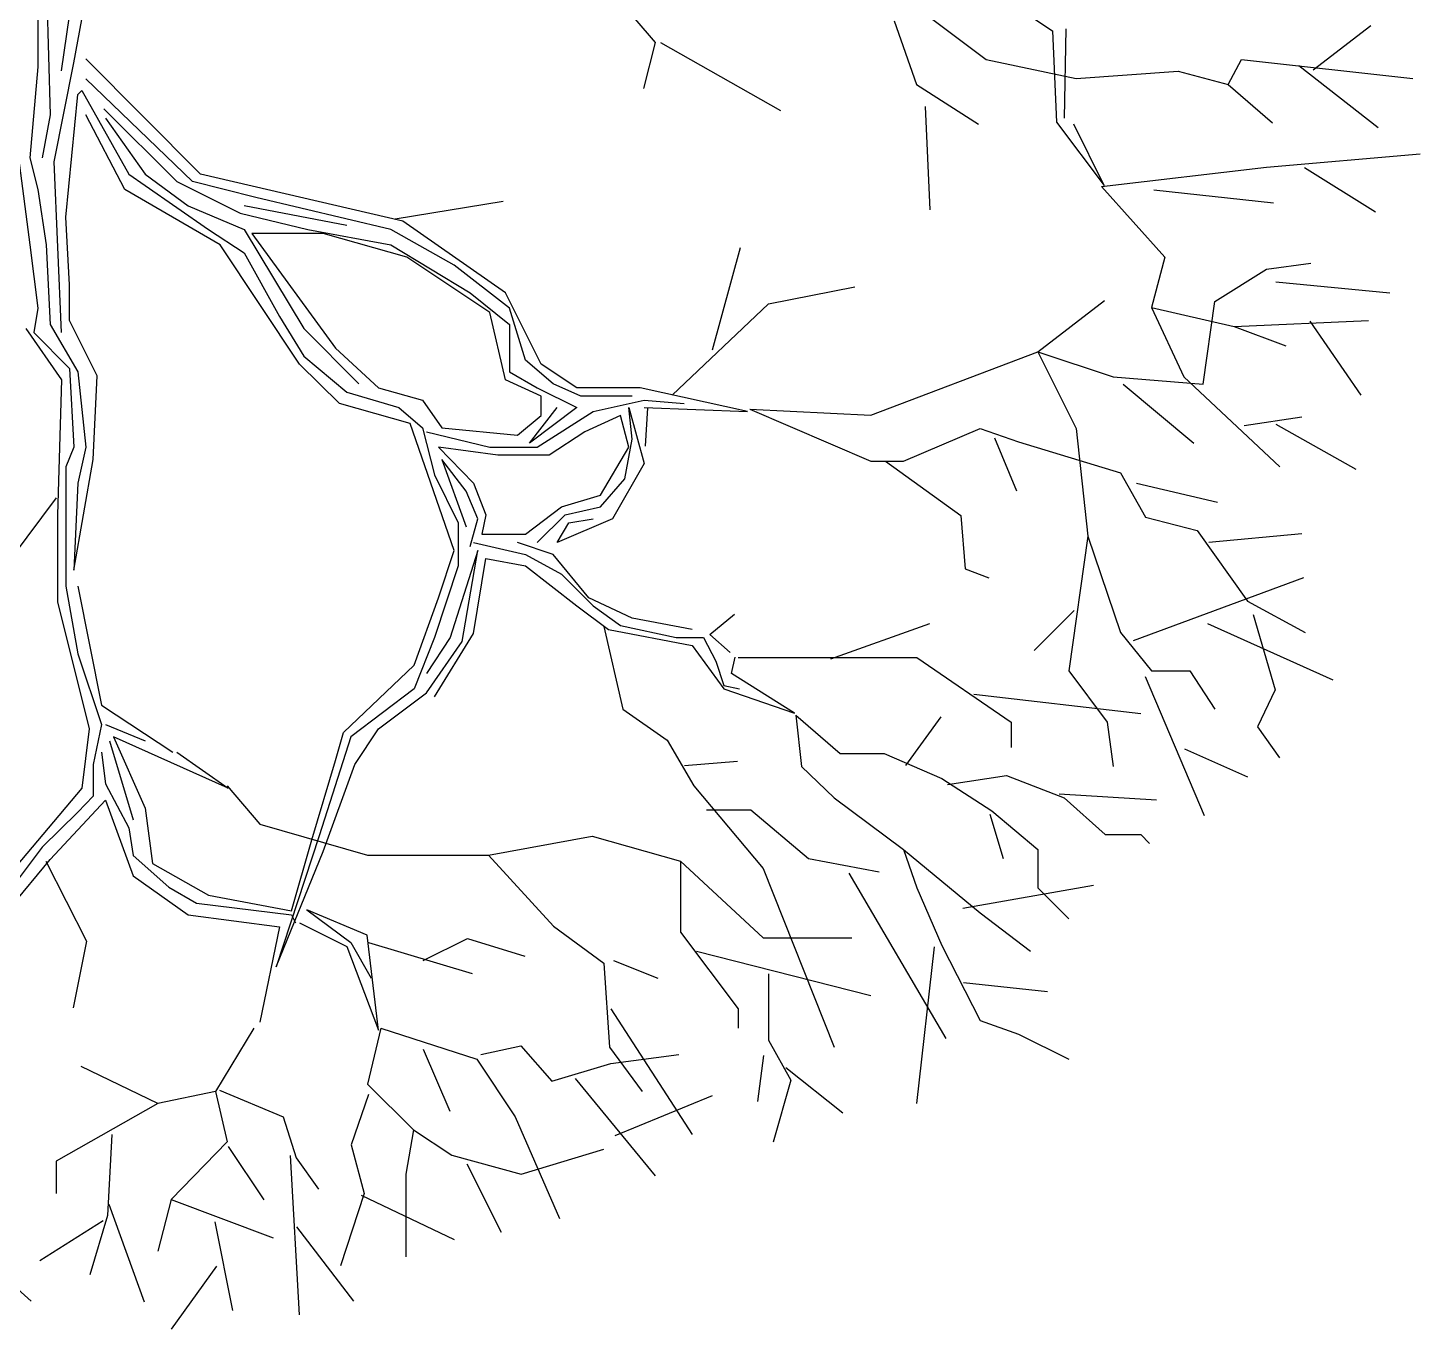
# Model space of a CAD drawing. Header units: millimetres. Extents: x 0 to 1800, y 0 to 1200.
# Drawn here: x 726.2 to 831.1, y 504.8 to 602.8 of the extents above; entities that cross this region are included whole.
import ezdxf

# ---------------------------------------------------------------- set-up
doc = ezdxf.new("R2010")
doc.units = ezdxf.units.MM

msp = doc.modelspace()

# ---------------------------------------------------------------- linework, layer by layer
at = {"color": 6}
for p, q in [((726.96, 609.47), (726.96, 599.91)), ((726.96, 609.47), (726.96, 599.91)), ((728.74, 599.61), (729.96, 607.99)), ((728.74, 599.61), (729.96, 607.99)), ((768.34, 607.73), (773.48, 601.75)), ((768.34, 607.73), (773.48, 601.75)), ((727.57, 607.08), (727.88, 596.3)), ((727.57, 607.08), (727.88, 596.3)), ((798.93, 605.61), (803.4, 602.61)), ((798.93, 605.61), (803.4, 602.61)), ((793.18, 604.37), (798.41, 600.47)), ((793.18, 604.37), (798.41, 600.47)), ((729.66, 600.22), (730.27, 603.47)), ((729.66, 600.22), (730.27, 603.47)), ((791.49, 603.37), (793.16, 598.58)), ((791.49, 603.37), (793.16, 598.58)), ((803.4, 602.61), (803.7, 595.74)), ((803.4, 602.61), (803.7, 595.74)), ((804.31, 596.05), (804.43, 602.78)), ((804.31, 596.05), (804.43, 602.78)), ((823.06, 599.67), (827.4, 603.01)), ((823.06, 599.67), (827.4, 603.01)), ((773.48, 601.75), (772.58, 598.28)), ((773.48, 601.75), (772.58, 598.28)), ((773.87, 601.75), (782.92, 596.61)), ((773.87, 601.75), (782.92, 596.61)), ((728.18, 592.74), (729.66, 600.22)), ((728.18, 592.74), (729.66, 600.22)), ((739.21, 591.83), (730.57, 600.52)), ((739.21, 591.83), (730.57, 600.52)), ((798.41, 600.47), (805.19, 599.03)), ((798.41, 600.47), (805.19, 599.03)), ((816.65, 598.58), (817.65, 600.47)), ((816.65, 598.58), (817.65, 600.47)), ((817.65, 600.47), (830.56, 599.03)), ((817.65, 600.47), (830.56, 599.03)), ((726.96, 599.91), (726.35, 593.05)), ((726.96, 599.91), (726.35, 593.05)), ((805.19, 599.03), (812.87, 599.58)), ((805.19, 599.03), (812.87, 599.58)), ((812.87, 599.58), (816.65, 598.58)), ((812.87, 599.58), (816.65, 598.58)), ((821.97, 600.02), (827.94, 595.33)), ((821.97, 600.02), (827.94, 595.33)), ((729.96, 597.83), (730.27, 598.13)), ((729.96, 597.83), (730.27, 598.13)), ((730.27, 598.13), (733.82, 591.83)), ((730.27, 598.13), (733.82, 591.83)), ((738.6, 591.27), (730.57, 599)), ((738.6, 591.27), (730.57, 599)), ((793.16, 598.58), (797.83, 595.58)), ((793.16, 598.58), (797.83, 595.58)), ((816.65, 598.58), (819.99, 595.69)), ((816.65, 598.58), (819.99, 595.69)), ((729.05, 588.57), (729.96, 597.83)), ((729.05, 588.57), (729.96, 597.83)), ((727.88, 596.3), (727.27, 593.05)), ((727.88, 596.3), (727.27, 593.05)), ((733.52, 590.66), (730.57, 596.3)), ((733.52, 590.66), (730.57, 596.3)), ((731.93, 596.74), (737.43, 591.27)), ((731.93, 596.74), (737.43, 591.27)), ((732.04, 596.05), (735.04, 591.83)), ((732.04, 596.05), (735.04, 591.83)), ((793.82, 596.91), (794.16, 589.12)), ((793.82, 596.91), (794.16, 589.12)), ((803.7, 595.74), (807.31, 590.96)), ((803.7, 595.74), (807.31, 590.96)), ((807.31, 590.96), (805.01, 595.59)), ((807.31, 590.96), (805.01, 595.59)), ((725.49, 593.05), (726.35, 586.49)), ((725.49, 593.05), (726.35, 586.49)), ((726.35, 593.05), (726.96, 590.66)), ((726.35, 593.05), (726.96, 590.66)), ((819.54, 592.35), (831.11, 593.35)), ((819.54, 592.35), (831.11, 593.35)), ((728.74, 579.88), (728.18, 592.74)), ((728.74, 579.88), (728.18, 592.74)), ((733.82, 591.83), (735.04, 590.96)), ((733.82, 591.83), (735.04, 590.96)), ((735.04, 591.83), (738.29, 589.44)), ((735.04, 591.83), (738.29, 589.44)), ((754.46, 588.27), (739.21, 591.83)), ((754.46, 588.27), (739.21, 591.83)), ((807.09, 590.9), (819.54, 592.35)), ((807.09, 590.9), (819.54, 592.35)), ((822.4, 592.32), (827.74, 588.98)), ((822.4, 592.32), (827.74, 588.98)), ((735.04, 590.96), (739.82, 587.66)), ((735.04, 590.96), (739.82, 587.66)), ((737.43, 591.27), (742.21, 588.88)), ((737.43, 591.27), (742.21, 588.88)), ((743.38, 590.05), (738.6, 591.27)), ((743.38, 590.05), (738.6, 591.27)), ((807.09, 590.9), (811.87, 585.56)), ((807.09, 590.9), (811.87, 585.56)), ((726.96, 590.66), (727.57, 586.49)), ((726.96, 590.66), (727.57, 586.49)), ((740.68, 586.49), (733.52, 590.66)), ((740.68, 586.49), (733.52, 590.66)), ((753.54, 587.66), (743.38, 590.05)), ((753.54, 587.66), (743.38, 590.05)), ((753.89, 588.45), (762.01, 589.79)), ((753.89, 588.45), (762.01, 589.79)), ((811.05, 590.65), (820.06, 589.65)), ((811.05, 590.65), (820.06, 589.65)), ((729.35, 583.49), (729.05, 588.57)), ((729.35, 583.49), (729.05, 588.57)), ((738.29, 589.44), (742.51, 587.66)), ((738.29, 589.44), (742.51, 587.66)), ((742.21, 588.88), (747.29, 587.66)), ((742.21, 588.88), (747.29, 587.66)), ((750.24, 587.96), (742.51, 589.44)), ((750.24, 587.96), (742.51, 589.44)), ((739.82, 587.66), (742.51, 585.88)), ((739.82, 587.66), (742.51, 585.88)), ((742.51, 587.66), (746.99, 580.18)), ((742.51, 587.66), (746.99, 580.18)), ((747.29, 587.66), (753.54, 586.49)), ((747.29, 587.66), (753.54, 586.49)), ((758.32, 584.96), (753.54, 587.66)), ((758.32, 584.96), (753.54, 587.66)), ((762.18, 582.88), (754.46, 588.27)), ((762.18, 582.88), (754.46, 588.27)), ((726.35, 586.49), (726.96, 581.71)), ((726.35, 586.49), (726.96, 581.71)), ((727.57, 586.49), (727.88, 580.49)), ((727.57, 586.49), (727.88, 580.49)), ((746.68, 577.49), (740.68, 586.49)), ((746.68, 577.49), (740.68, 586.49)), ((743.07, 587.35), (749.37, 578.71)), ((748.46, 587.35), (743.07, 587.35)), ((743.07, 587.35), (749.37, 578.71)), ((748.46, 587.35), (743.07, 587.35)), ((754.76, 585.57), (748.46, 587.35)), ((754.76, 585.57), (748.46, 587.35)), ((753.54, 586.49), (759.54, 582.88)), ((753.54, 586.49), (759.54, 582.88)), ((742.51, 585.88), (745.16, 581.1)), ((742.51, 585.88), (745.16, 581.1)), ((761.01, 581.4), (754.76, 585.57)), ((761.01, 581.4), (754.76, 585.57)), ((777.78, 578.57), (779.9, 586.28)), ((777.78, 578.57), (779.9, 586.28)), ((811.87, 585.56), (810.87, 581.78)), ((811.87, 585.56), (810.87, 581.78)), ((762.49, 581.71), (758.32, 584.96)), ((762.49, 581.71), (758.32, 584.96)), ((815.65, 582.22), (819.54, 584.67)), ((815.65, 582.22), (819.54, 584.67)), ((819.54, 584.67), (822.88, 585.12)), ((819.54, 584.67), (822.88, 585.12)), ((729.35, 580.79), (729.35, 583.49)), ((729.35, 580.79), (729.35, 583.49)), ((820.23, 583.71), (828.84, 582.87)), ((820.23, 583.71), (828.84, 582.87)), ((759.54, 582.88), (762.49, 580.49)), ((759.54, 582.88), (762.49, 580.49)), ((764.87, 577.49), (762.18, 582.88)), ((764.87, 577.49), (762.18, 582.88)), ((782.02, 582.04), (788.51, 583.32)), ((782.02, 582.04), (788.51, 583.32)), ((802.3, 578.44), (807.32, 582.29)), ((802.3, 578.44), (807.32, 582.29)), ((726.96, 581.71), (726.66, 579.88)), ((726.96, 581.71), (726.66, 579.88)), ((762.18, 576.32), (761.01, 581.4)), ((762.18, 576.32), (761.01, 581.4)), ((763.71, 577.79), (762.49, 581.71)), ((763.71, 577.79), (762.49, 581.71)), ((774.76, 575.17), (782.02, 582.04)), ((774.76, 575.17), (782.02, 582.04)), ((810.87, 581.78), (813.31, 576.55)), ((810.87, 581.78), (817.1, 580.33)), ((810.87, 581.78), (813.31, 576.55)), ((810.87, 581.78), (817.1, 580.33)), ((814.76, 575.99), (815.65, 582.22)), ((814.76, 575.99), (815.65, 582.22)), ((726.05, 580.18), (728.74, 576.32)), ((726.05, 580.18), (728.74, 576.32)), ((727.88, 580.49), (729.96, 576.93)), ((727.88, 580.49), (729.96, 576.93)), ((731.43, 576.62), (729.35, 580.79)), ((731.43, 576.62), (729.35, 580.79)), ((745.16, 581.1), (746.99, 578.1)), ((745.16, 581.1), (746.99, 578.1)), ((746.99, 580.18), (751.15, 576.01)), ((746.99, 580.18), (751.15, 576.01)), ((762.49, 580.49), (762.49, 576.93)), ((762.49, 580.49), (762.49, 576.93)), ((817.1, 580.33), (827.22, 580.78)), ((817.1, 580.33), (827.22, 580.78)), ((817.1, 580.33), (820.99, 578.88)), ((817.1, 580.33), (820.99, 578.88)), ((822.8, 580.75), (826.65, 575.17)), ((822.8, 580.75), (826.65, 575.17)), ((726.66, 579.88), (729.35, 577.18)), ((726.66, 579.88), (729.35, 577.18)), ((746.99, 578.1), (750.24, 575.4)), ((746.99, 578.1), (750.24, 575.4)), ((749.37, 578.71), (752.63, 575.71)), ((749.37, 578.71), (752.63, 575.71)), ((789.73, 573.65), (802.3, 578.44)), ((789.73, 573.65), (802.3, 578.44)), ((802.3, 578.44), (807.97, 576.55)), ((802.3, 578.44), (805.19, 572.65)), ((802.3, 578.44), (807.97, 576.55)), ((802.3, 578.44), (805.19, 572.65)), ((729.35, 577.18), (729.66, 571.24)), ((729.35, 577.18), (729.66, 571.24)), ((749.68, 574.54), (746.68, 577.49)), ((749.68, 574.54), (746.68, 577.49)), ((765.79, 576.01), (763.71, 577.79)), ((765.79, 576.01), (763.71, 577.79)), ((767.57, 575.71), (764.87, 577.49)), ((767.57, 575.71), (764.87, 577.49)), ((728.74, 576.32), (728.44, 566.15)), ((728.74, 576.32), (728.44, 566.15)), ((729.96, 576.93), (730.57, 571.24)), ((729.96, 576.93), (730.57, 571.24)), ((731.13, 570.32), (731.43, 576.62)), ((731.13, 570.32), (731.43, 576.62)), ((764.87, 575.1), (762.18, 576.32)), ((764.87, 575.1), (762.18, 576.32)), ((762.49, 576.93), (764.57, 575.71)), ((762.49, 576.93), (764.57, 575.71)), ((767.87, 575.1), (765.79, 576.01)), ((767.87, 575.1), (765.79, 576.01)), ((807.97, 576.55), (814.76, 575.99)), ((807.97, 576.55), (814.76, 575.99)), ((808.73, 575.99), (814.07, 571.54)), ((808.73, 575.99), (814.07, 571.54)), ((813.31, 576.55), (820.55, 569.76)), ((813.31, 576.55), (820.55, 569.76)), ((750.24, 575.4), (754.15, 574.24)), ((750.24, 575.4), (754.15, 574.24)), ((752.63, 575.71), (755.93, 574.79)), ((752.63, 575.71), (755.93, 574.79)), ((764.57, 575.71), (767.57, 574.24)), ((764.57, 575.71), (767.57, 574.24)), ((764.87, 573.63), (764.87, 575.1)), ((764.87, 573.63), (764.87, 575.1)), ((772.35, 575.71), (767.57, 575.71)), ((772.35, 575.71), (767.57, 575.71)), ((771.74, 575.1), (767.87, 575.1)), ((771.74, 575.1), (767.87, 575.1)), ((780.43, 573.93), (772.35, 575.71)), ((780.43, 573.93), (772.35, 575.71)), ((755.02, 573.02), (749.68, 574.54)), ((755.02, 573.02), (749.68, 574.54)), ((754.15, 574.24), (755.93, 572.71)), ((754.15, 574.24), (755.93, 572.71)), ((755.93, 574.79), (757.4, 572.71)), ((755.93, 574.79), (757.4, 572.71)), ((764.01, 571.54), (766.09, 574.24)), ((767.57, 574.24), (764.01, 571.54)), ((764.01, 571.54), (766.09, 574.24)), ((767.57, 574.24), (764.01, 571.54)), ((764.57, 571.24), (768.79, 573.93)), ((764.57, 571.24), (768.79, 573.93)), ((768.79, 573.93), (772.65, 574.79)), ((768.79, 573.93), (772.65, 574.79)), ((771.48, 574.24), (772.65, 570.02)), ((771.74, 571.85), (771.48, 574.24)), ((771.48, 574.24), (772.65, 570.02)), ((771.74, 571.85), (771.48, 574.24)), ((772.65, 574.79), (775.65, 574.54)), ((772.65, 574.79), (775.65, 574.54)), ((772.65, 574.24), (780.43, 573.93)), ((772.65, 574.24), (780.43, 573.93)), ((772.9, 574.2), (772.71, 571.31)), ((772.9, 574.2), (772.71, 571.31)), ((780.61, 574.1), (789.73, 573.65)), ((780.61, 574.1), (789.73, 570.2)), ((780.61, 574.1), (789.73, 573.65)), ((780.61, 574.1), (789.73, 570.2)), ((758.32, 563.46), (755.02, 573.02)), ((758.32, 563.46), (755.02, 573.02)), ((763.1, 572.15), (764.87, 573.63)), ((763.1, 572.15), (764.87, 573.63)), ((770.87, 573.63), (768.18, 572.4)), ((770.87, 573.63), (768.18, 572.4)), ((771.48, 571.24), (770.87, 573.63)), ((771.48, 571.24), (770.87, 573.63)), ((817.85, 572.87), (822.19, 573.54)), ((817.85, 572.87), (822.19, 573.54)), ((820.23, 572.98), (826.27, 569.58)), ((820.23, 572.98), (826.27, 569.58)), ((755.93, 572.71), (756.84, 569.15)), ((755.93, 572.71), (756.84, 569.15)), ((756.23, 572.4), (761.01, 571.24)), ((756.23, 572.4), (761.01, 571.24)), ((757.4, 572.71), (763.1, 572.15)), ((757.4, 572.71), (763.1, 572.15)), ((768.18, 572.4), (765.48, 570.63)), ((768.18, 572.4), (765.48, 570.63)), ((771.18, 568.85), (771.74, 571.85)), ((771.18, 568.85), (771.74, 571.85)), ((792.18, 570.2), (797.96, 572.65)), ((792.18, 570.2), (797.96, 572.65)), ((797.96, 572.65), (800.86, 571.65)), ((797.96, 572.65), (800.86, 571.65)), ((799.04, 571.96), (800.7, 567.95)), ((799.04, 571.96), (800.7, 567.95)), ((805.19, 572.65), (806.08, 564.53)), ((805.19, 572.65), (806.08, 564.53)), ((729.66, 571.24), (729.05, 569.76)), ((729.66, 571.24), (729.05, 569.76)), ((730.57, 571.24), (729.96, 568.54)), ((730.57, 571.24), (729.96, 568.54)), ((757.15, 571.24), (759.79, 568.54)), ((761.62, 570.63), (757.15, 571.24)), ((757.15, 571.24), (759.79, 568.54)), ((761.62, 570.63), (757.15, 571.24)), ((761.01, 571.24), (764.57, 571.24)), ((761.01, 571.24), (764.57, 571.24)), ((769.35, 567.63), (771.48, 571.24)), ((769.35, 567.63), (771.48, 571.24)), ((800.86, 571.65), (808.53, 569.31)), ((800.86, 571.65), (808.53, 569.31)), ((729.05, 569.76), (729.05, 565.85)), ((729.05, 569.76), (729.05, 565.85)), ((729.66, 561.98), (731.13, 570.32)), ((729.66, 561.98), (731.13, 570.32)), ((757.4, 570.32), (759.23, 565.24)), ((759.23, 567.93), (757.4, 570.32)), ((757.4, 570.32), (759.23, 565.24)), ((759.23, 567.93), (757.4, 570.32)), ((765.48, 570.63), (761.62, 570.63)), ((765.48, 570.63), (761.62, 570.63)), ((772.65, 570.02), (770.26, 565.85)), ((772.65, 570.02), (770.26, 565.85)), ((789.73, 570.2), (792.18, 570.2)), ((789.73, 570.2), (792.18, 570.2)), ((790.82, 570.2), (796.49, 566.09)), ((790.82, 570.2), (796.49, 566.09)), ((756.84, 569.15), (758.62, 565.54)), ((756.84, 569.15), (758.62, 565.54)), ((769.35, 566.76), (771.18, 568.85)), ((769.35, 566.76), (771.18, 568.85)), ((808.53, 569.31), (810.42, 565.97)), ((808.53, 569.31), (810.42, 565.97)), ((729.96, 568.54), (729.66, 561.98)), ((729.96, 568.54), (729.66, 561.98)), ((760.1, 565.85), (759.23, 567.93)), ((760.1, 565.85), (759.23, 567.93)), ((759.79, 568.54), (760.71, 566.15)), ((759.79, 568.54), (760.71, 566.15)), ((766.4, 566.76), (769.35, 567.63)), ((766.4, 566.76), (769.35, 567.63)), ((809.73, 568.53), (815.85, 567.09)), ((809.73, 568.53), (815.85, 567.09)), ((728.33, 567.42), (721.1, 557.74)), ((728.33, 567.42), (721.1, 557.74)), ((763.71, 564.68), (766.4, 566.76)), ((763.71, 564.68), (766.4, 566.76)), ((766.7, 566.15), (769.35, 566.76)), ((766.7, 566.15), (769.35, 566.76)), ((728.44, 566.15), (728.44, 559.59)), ((728.44, 566.15), (728.44, 559.59)), ((729.05, 565.85), (729.05, 560.76)), ((729.05, 565.85), (729.05, 560.76)), ((758.62, 565.54), (758.62, 562.29)), ((758.62, 565.54), (758.62, 562.29)), ((759.54, 563.76), (760.1, 565.85)), ((759.54, 563.76), (760.1, 565.85)), ((760.71, 566.15), (760.4, 564.68)), ((760.71, 566.15), (760.4, 564.68)), ((764.57, 564.07), (766.7, 566.15)), ((764.57, 564.07), (766.7, 566.15)), ((770.26, 565.85), (766.09, 564.07)), ((770.26, 565.85), (766.09, 564.07)), ((766.09, 564.07), (766.96, 565.54)), ((766.09, 564.07), (766.96, 565.54)), ((766.96, 565.54), (768.79, 565.85)), ((766.96, 565.54), (768.79, 565.85)), ((796.49, 566.09), (796.83, 562.08)), ((796.49, 566.09), (796.83, 562.08)), ((810.42, 565.97), (814.32, 564.97)), ((810.42, 565.97), (814.32, 564.97)), ((760.4, 564.68), (763.71, 564.68)), ((760.4, 564.68), (763.71, 564.68)), ((806.08, 564.53), (804.64, 554.4)), ((806.08, 564.53), (804.64, 554.4)), ((806.08, 564.53), (808.53, 557.29)), ((806.08, 564.53), (808.53, 557.29)), ((814.32, 564.97), (818.1, 559.63)), ((814.32, 564.97), (818.1, 559.63)), ((815.18, 564.08), (822.19, 564.75)), ((815.18, 564.08), (822.19, 564.75)), ((757.15, 559.9), (758.32, 563.46)), ((757.15, 559.9), (758.32, 563.46)), ((760.1, 563.46), (758.01, 556.9)), ((760.1, 563.46), (758.01, 556.9)), ((758.93, 556.59), (760.1, 563.46)), ((758.93, 556.59), (760.1, 563.46)), ((759.79, 564.07), (763.71, 563.15)), ((759.79, 564.07), (763.71, 563.15)), ((765.79, 563.15), (763.1, 564.07)), ((765.79, 563.15), (763.1, 564.07)), ((759.79, 557.2), (760.71, 562.85)), ((759.79, 557.2), (760.71, 562.85)), ((760.71, 562.85), (763.71, 562.29)), ((760.71, 562.85), (763.71, 562.29)), ((763.71, 563.15), (766.4, 561.68)), ((763.71, 563.15), (766.4, 561.68)), ((768.48, 559.9), (765.79, 563.15)), ((768.48, 559.9), (765.79, 563.15)), ((758.62, 562.29), (756.84, 556.9)), ((758.62, 562.29), (756.84, 556.9)), ((763.71, 562.29), (767.57, 559.29)), ((763.71, 562.29), (767.57, 559.29)), ((766.4, 561.68), (768.79, 559.29)), ((766.4, 561.68), (768.79, 559.29)), ((796.83, 562.08), (798.61, 561.41)), ((796.83, 562.08), (798.61, 561.41)), ((809.51, 556.67), (822.35, 561.42)), ((809.51, 556.67), (822.35, 561.42)), ((729.05, 560.76), (729.96, 555.68)), ((729.05, 560.76), (729.96, 555.68)), ((729.96, 560.76), (731.74, 551.81)), ((729.96, 560.76), (731.74, 551.81)), ((728.44, 559.59), (730.82, 550.03)), ((728.44, 559.59), (730.82, 550.03)), ((755.32, 554.81), (757.15, 559.9)), ((755.32, 554.81), (757.15, 559.9)), ((767.57, 559.29), (769.96, 557.51)), ((767.57, 559.29), (769.96, 557.51)), ((771.74, 558.37), (768.48, 559.9)), ((771.74, 558.37), (768.48, 559.9)), ((768.79, 559.29), (770.87, 557.81)), ((768.79, 559.29), (770.87, 557.81)), ((818.1, 559.63), (822.44, 557.29)), ((818.1, 559.63), (822.44, 557.29)), ((776.26, 557.51), (771.74, 558.37)), ((776.26, 557.51), (771.74, 558.37)), ((777.59, 557.12), (779.45, 558.66)), ((777.59, 557.12), (779.45, 558.66)), ((805.04, 558.94), (802.04, 555.93)), ((805.04, 558.94), (802.04, 555.93)), ((818.52, 558.63), (820.19, 552.95)), ((818.52, 558.63), (820.19, 552.95)), ((756.84, 552.42), (759.79, 557.2)), ((756.84, 552.42), (759.79, 557.2)), ((769.6, 557.74), (771.04, 551.51)), ((769.6, 557.74), (771.04, 551.51)), ((769.96, 557.51), (776.26, 556.29)), ((769.96, 557.51), (776.26, 556.29)), ((770.87, 557.81), (775.04, 556.9)), ((770.87, 557.81), (775.04, 556.9)), ((779.13, 555.77), (777.59, 557.12)), ((779.13, 555.77), (777.59, 557.12)), ((786.7, 555.29), (794.16, 557.96)), ((786.7, 555.29), (794.16, 557.96)), ((808.53, 557.29), (810.87, 554.4)), ((808.53, 557.29), (810.87, 554.4)), ((815.09, 557.95), (824.53, 553.72)), ((815.09, 557.95), (824.53, 553.72)), ((756.84, 556.9), (755.32, 553.03)), ((756.84, 556.9), (755.32, 553.03)), ((758.01, 556.9), (756.23, 554.2)), ((758.01, 556.9), (756.23, 554.2)), ((756.23, 552.73), (758.93, 556.59)), ((756.23, 552.73), (758.93, 556.59)), ((775.04, 556.9), (777.12, 556.9)), ((775.04, 556.9), (777.12, 556.9)), ((776.26, 556.29), (778.65, 553.03)), ((776.26, 556.29), (778.65, 553.03)), ((777.12, 556.9), (778.04, 555.12)), ((777.12, 556.9), (778.04, 555.12)), ((729.96, 555.68), (731.74, 550.34)), ((729.96, 555.68), (731.74, 550.34)), ((778.04, 555.12), (778.65, 553.29)), ((778.04, 555.12), (778.65, 553.29)), ((779.21, 554.2), (779.51, 555.42)), ((779.21, 554.2), (779.51, 555.42)), ((779.72, 555.4), (793.18, 555.4)), ((779.72, 555.4), (793.18, 555.4)), ((793.18, 555.4), (800.3, 550.51)), ((793.18, 555.4), (800.3, 550.51)), ((749.98, 549.73), (755.32, 554.81)), ((749.98, 549.73), (755.32, 554.81)), ((783.98, 551.2), (779.21, 554.2)), ((783.98, 551.2), (779.21, 554.2)), ((804.64, 554.4), (807.53, 550.51)), ((804.64, 554.4), (807.53, 550.51)), ((810.4, 553.96), (814.85, 543.49)), ((810.4, 553.96), (814.85, 543.49)), ((810.87, 554.4), (813.76, 554.4)), ((810.87, 554.4), (813.76, 554.4)), ((813.76, 554.4), (815.65, 551.51)), ((813.76, 554.4), (815.65, 551.51)), ((755.32, 553.03), (750.54, 549.42)), ((755.32, 553.03), (750.54, 549.42)), ((778.65, 553.29), (779.82, 553.03)), ((778.65, 553.29), (779.82, 553.03)), ((778.65, 553.03), (783.98, 551.2)), ((778.65, 553.03), (783.98, 551.2)), ((820.19, 552.95), (818.85, 550.17)), ((820.19, 552.95), (818.85, 550.17)), ((752.63, 550.03), (756.23, 552.73)), ((752.63, 550.03), (756.23, 552.73)), ((797.49, 552.62), (810.06, 551.17)), ((797.49, 552.62), (810.06, 551.17)), ((731.74, 551.81), (737.13, 548.25)), ((731.74, 551.81), (737.13, 548.25)), ((771.04, 551.51), (774.38, 549.17)), ((771.04, 551.51), (774.38, 549.17)), ((784.06, 551.06), (784.5, 547.17)), ((784.06, 551.06), (787.4, 548.17)), ((784.06, 551.06), (784.5, 547.17)), ((784.06, 551.06), (787.4, 548.17)), ((792.36, 547.25), (795.03, 550.92)), ((792.36, 547.25), (795.03, 550.92)), ((730.82, 550.03), (730.27, 545.56)), ((730.82, 550.03), (730.27, 545.56)), ((731.74, 550.34), (731.13, 547.34)), ((731.74, 550.34), (731.13, 547.34)), ((732.04, 550.34), (735.04, 549.12)), ((732.04, 550.34), (735.04, 549.12)), ((750.85, 547.34), (752.63, 550.03)), ((750.85, 547.34), (752.63, 550.03)), ((800.3, 550.51), (800.3, 548.61)), ((800.3, 550.51), (800.3, 548.61)), ((807.53, 550.51), (807.97, 547.17)), ((807.53, 550.51), (807.97, 547.17)), ((818.85, 550.17), (820.52, 547.83)), ((818.85, 550.17), (820.52, 547.83)), ((732.35, 549.12), (734.13, 543.17)), ((732.35, 549.12), (734.13, 543.17)), ((732.65, 549.42), (735.04, 544.03)), ((741.29, 545.56), (732.65, 549.42)), ((732.65, 549.42), (735.04, 544.03)), ((741.29, 545.56), (732.65, 549.42)), ((750.54, 549.42), (748.15, 541.95)), ((750.54, 549.42), (748.15, 541.95)), ((749.37, 547.64), (749.98, 549.73)), ((749.37, 547.64), (749.98, 549.73)), ((774.38, 549.17), (776.38, 545.72)), ((774.38, 549.17), (776.38, 545.72)), ((731.74, 548.25), (732.04, 545.87)), ((731.74, 548.25), (732.04, 545.87)), ((737.43, 548.25), (741.29, 545.56)), ((737.43, 548.25), (741.29, 545.56)), ((787.4, 548.17), (790.73, 548.17)), ((787.4, 548.17), (790.73, 548.17)), ((790.73, 548.17), (795.07, 546.28)), ((790.73, 548.17), (795.07, 546.28)), ((813.36, 548.51), (818.11, 546.39)), ((813.36, 548.51), (818.11, 546.39)), ((731.13, 547.34), (731.13, 544.95)), ((731.13, 547.34), (731.13, 544.95)), ((747.59, 541.65), (749.37, 547.64)), ((747.59, 541.65), (749.37, 547.64)), ((748.46, 540.78), (750.85, 547.34)), ((748.46, 540.78), (750.85, 547.34)), ((775.67, 547.25), (779.68, 547.58)), ((775.67, 547.25), (779.68, 547.58)), ((784.5, 547.17), (786.95, 544.83)), ((784.5, 547.17), (786.95, 544.83)), ((730.27, 545.56), (723.96, 538.09)), ((730.27, 545.56), (723.96, 538.09)), ((732.04, 545.87), (733.82, 542.56)), ((732.04, 545.87), (733.82, 542.56)), ((741.23, 545.72), (743.68, 542.83)), ((741.23, 545.72), (743.68, 542.83)), ((776.38, 545.72), (781.61, 539.49)), ((776.38, 545.72), (781.61, 539.49)), ((795.07, 546.28), (798.85, 543.83)), ((795.07, 546.28), (798.85, 543.83)), ((795.49, 545.83), (799.94, 546.5)), ((795.49, 545.83), (799.94, 546.5)), ((799.94, 546.5), (804.28, 544.83)), ((799.94, 546.5), (804.28, 544.83)), ((727.88, 540.17), (732.04, 544.64)), ((727.88, 540.17), (732.04, 544.64)), ((731.13, 544.95), (729.96, 543.73)), ((731.13, 544.95), (729.96, 543.73)), ((732.04, 544.64), (734.13, 538.95)), ((732.04, 544.64), (734.13, 538.95)), ((786.95, 544.83), (792.18, 540.93)), ((786.95, 544.83), (792.18, 540.93)), ((803.92, 545.11), (811.24, 544.66)), ((803.92, 545.11), (811.24, 544.66)), ((804.28, 544.83), (807.39, 542.05)), ((804.28, 544.83), (807.39, 542.05)), ((729.96, 543.73), (727.27, 541.09)), ((729.96, 543.73), (727.27, 541.09)), ((735.04, 544.03), (735.6, 539.87)), ((735.04, 544.03), (735.6, 539.87)), ((777.34, 543.91), (780.68, 543.91)), ((777.34, 543.91), (780.68, 543.91)), ((780.68, 543.91), (785.02, 540.24)), ((780.68, 543.91), (785.02, 540.24)), ((798.7, 543.58), (799.7, 540.24)), ((798.7, 543.58), (799.7, 540.24)), ((798.85, 543.83), (802.3, 540.93)), ((798.85, 543.83), (802.3, 540.93)), ((733.82, 542.56), (734.13, 540.48)), ((733.82, 542.56), (734.13, 540.48)), ((743.68, 542.83), (751.8, 540.49)), ((743.68, 542.83), (751.8, 540.49)), ((748.15, 541.95), (744.9, 532.09)), ((748.15, 541.95), (744.9, 532.09)), ((746.07, 536.31), (747.59, 541.65)), ((746.07, 536.31), (747.59, 541.65)), ((760.92, 540.49), (768.71, 541.94)), ((760.92, 540.49), (768.71, 541.94)), ((768.71, 541.94), (775.38, 540.04)), ((768.71, 541.94), (775.38, 540.04)), ((807.39, 542.05), (810.06, 542.05)), ((807.39, 542.05), (810.06, 542.05)), ((810.06, 542.05), (810.73, 541.38)), ((810.06, 542.05), (810.73, 541.38)), ((727.27, 541.09), (724.57, 537.48)), ((727.27, 541.09), (724.57, 537.48)), ((734.13, 540.48), (736.82, 538.09)), ((734.13, 540.48), (736.82, 538.09)), ((744.9, 532.09), (748.46, 540.78)), ((744.9, 532.09), (748.46, 540.78)), ((751.8, 540.49), (760.92, 540.49)), ((751.8, 540.49), (760.92, 540.49)), ((760.92, 540.49), (765.81, 535.15)), ((760.92, 540.49), (765.81, 535.15)), ((792.18, 540.93), (793.18, 538.04)), ((792.18, 540.93), (797.96, 536.15)), ((792.18, 540.93), (793.18, 538.04)), ((792.18, 540.93), (797.96, 536.15)), ((802.3, 540.93), (802.3, 538.04)), ((802.3, 540.93), (802.3, 538.04)), ((724.88, 536.56), (727.88, 540.17)), ((724.88, 536.56), (727.88, 540.17)), ((727.55, 540.04), (730.62, 534.01)), ((727.55, 540.04), (730.62, 534.01)), ((735.6, 539.87), (739.82, 537.48)), ((735.6, 539.87), (739.82, 537.48)), ((775.38, 540.04), (781.61, 534.26)), ((775.38, 540.04), (775.38, 534.7)), ((775.38, 540.04), (781.61, 534.26)), ((775.38, 540.04), (775.38, 534.7)), ((781.61, 539.49), (786.95, 526.02)), ((781.61, 539.49), (786.95, 526.02)), ((785.02, 540.24), (790.36, 539.24)), ((785.02, 540.24), (790.36, 539.24)), ((734.13, 538.95), (738.29, 536)), ((734.13, 538.95), (738.29, 536)), ((788.06, 539.14), (795.38, 526.68)), ((788.06, 539.14), (795.38, 526.68)), ((796.66, 536.5), (806.49, 538.24)), ((796.66, 536.5), (806.49, 538.24)), ((736.82, 538.09), (738.9, 536.87)), ((736.82, 538.09), (738.9, 536.87)), ((739.82, 537.48), (746.07, 536.31)), ((739.82, 537.48), (746.07, 536.31)), ((793.18, 538.04), (795.07, 533.7)), ((793.18, 538.04), (795.07, 533.7)), ((802.3, 538.04), (804.64, 535.7)), ((802.3, 538.04), (804.64, 535.7)), ((738.9, 536.87), (746.07, 536)), ((738.9, 536.87), (746.07, 536)), ((747.21, 536.38), (750.54, 533.92)), ((751.76, 534.48), (747.21, 536.38)), ((747.21, 536.38), (750.54, 533.92)), ((751.76, 534.48), (747.21, 536.38)), ((797.96, 536.15), (801.75, 533.26)), ((797.96, 536.15), (801.75, 533.26)), ((738.29, 536), (745.16, 535.09)), ((738.29, 536), (745.16, 535.09)), ((745.16, 535.09), (743.68, 527.92)), ((745.16, 535.09), (743.68, 527.92)), ((746.07, 536), (746.38, 535.39)), ((746.07, 536), (746.38, 535.39)), ((746.68, 535.39), (750.24, 533.61)), ((746.68, 535.39), (750.24, 533.61)), ((765.81, 535.15), (769.6, 532.37)), ((765.81, 535.15), (769.6, 532.37)), ((752.63, 527.31), (751.76, 534.48)), ((752.63, 527.31), (751.76, 534.48)), ((755.98, 532.56), (759.32, 534.23)), ((755.98, 532.56), (759.32, 534.23)), ((759.32, 534.23), (763.66, 532.89)), ((759.32, 534.23), (763.66, 532.89)), ((775.38, 534.7), (779.72, 528.92)), ((775.38, 534.7), (779.72, 528.92)), ((781.61, 534.26), (788.29, 534.26)), ((781.61, 534.26), (788.29, 534.26)), ((730.62, 534.01), (729.62, 529)), ((730.62, 534.01), (729.62, 529)), ((750.24, 533.61), (752.63, 527.31)), ((750.24, 533.61), (752.63, 527.31)), ((750.54, 533.92), (752.07, 531.22)), ((750.54, 533.92), (752.07, 531.22)), ((751.88, 533.92), (759.67, 531.59)), ((751.88, 533.92), (759.67, 531.59)), ((776.58, 533.26), (789.71, 529.92)), ((776.58, 533.26), (789.71, 529.92)), ((794.49, 533.59), (793.16, 521.79)), ((794.49, 533.59), (793.16, 521.79)), ((795.07, 533.7), (797.96, 528.03)), ((795.07, 533.7), (797.96, 528.03)), ((769.6, 532.37), (770.04, 526.02)), ((769.6, 532.37), (770.04, 526.02)), ((770.33, 532.56), (773.67, 531.22)), ((770.33, 532.56), (773.67, 531.22)), ((782.01, 531.56), (782.01, 526.55)), ((782.01, 531.56), (782.01, 526.55)), ((796.7, 530.89), (803.04, 530.22)), ((796.7, 530.89), (803.04, 530.22)), ((770.13, 528.92), (776.25, 519.46)), ((770.13, 528.92), (776.25, 519.46)), ((779.72, 528.92), (779.72, 527.47)), ((779.72, 528.92), (779.72, 527.47)), ((797.96, 528.03), (800.86, 527.02)), ((797.96, 528.03), (800.86, 527.02)), ((743.23, 527.47), (740.34, 522.68)), ((743.23, 527.47), (740.34, 522.68)), ((752.8, 527.47), (751.8, 523.24)), ((752.8, 527.47), (751.8, 523.24)), ((752.8, 527.47), (760.03, 525.13)), ((752.8, 527.47), (760.03, 525.13)), ((800.86, 527.02), (804.64, 525.13)), ((800.86, 527.02), (804.64, 525.13)), ((755.98, 525.88), (757.99, 521.21)), ((755.98, 525.88), (757.99, 521.21)), ((760.34, 525.47), (763.34, 526.13)), ((760.34, 525.47), (763.34, 526.13)), ((763.34, 526.13), (765.68, 523.46)), ((763.34, 526.13), (765.68, 523.46)), ((770.04, 526.02), (772.49, 522.68)), ((770.04, 526.02), (772.49, 522.68)), ((782.01, 526.55), (783.68, 523.55)), ((782.01, 526.55), (783.68, 523.55)), ((736, 521.79), (730.22, 524.58)), ((736, 521.79), (730.22, 524.58)), ((760.03, 525.13), (762.92, 520.79)), ((760.03, 525.13), (762.92, 520.79)), ((765.68, 523.46), (770.13, 524.8)), ((765.68, 523.46), (770.13, 524.8)), ((770.13, 524.8), (775.25, 525.47)), ((770.13, 524.8), (775.25, 525.47)), ((781.64, 525.39), (781.19, 521.93)), ((781.64, 525.39), (781.19, 521.93)), ((767.44, 523.66), (773.48, 516.34)), ((767.44, 523.66), (773.48, 516.34)), ((783.68, 523.55), (782.35, 518.87)), ((783.68, 523.55), (782.35, 518.87)), ((783.31, 524.49), (787.61, 521.09)), ((783.31, 524.49), (787.61, 521.09)), ((740.34, 522.68), (736, 521.79)), ((740.34, 522.68), (736, 521.79)), ((740.34, 522.68), (741.23, 518.9)), ((740.34, 522.68), (741.23, 518.9)), ((740.65, 522.79), (745.43, 520.79)), ((740.65, 522.79), (745.43, 520.79)), ((751.8, 523.24), (755.25, 519.79)), ((751.8, 523.24), (755.25, 519.79)), ((736, 521.79), (728.33, 517.45)), ((736, 521.79), (728.33, 517.45)), ((751.88, 522.46), (750.55, 518.68)), ((751.88, 522.46), (750.55, 518.68)), ((770.46, 519.36), (777.78, 522.38)), ((770.46, 519.36), (777.78, 522.38)), ((745.43, 520.79), (746.43, 517.68)), ((745.43, 520.79), (746.43, 517.68)), ((762.92, 520.79), (766.26, 513.11)), ((762.92, 520.79), (766.26, 513.11)), ((732.53, 519.46), (732.19, 513.34)), ((732.53, 519.46), (732.19, 513.34)), ((755.25, 519.79), (754.69, 516.45)), ((755.25, 519.79), (754.69, 516.45)), ((755.25, 519.79), (758.14, 517.9)), ((755.25, 519.79), (758.14, 517.9)), ((741.23, 518.9), (737, 514.56)), ((741.23, 518.9), (737, 514.56)), ((741.3, 518.54), (743.97, 514.53)), ((741.3, 518.54), (743.97, 514.53)), ((750.55, 518.68), (751.55, 515)), ((750.55, 518.68), (751.55, 515)), ((763.37, 516.45), (769.6, 518.34)), ((763.37, 516.45), (769.6, 518.34)), ((728.33, 517.45), (728.33, 515)), ((728.33, 517.45), (728.33, 515)), ((745.97, 517.87), (746.64, 505.85)), ((745.97, 517.87), (746.64, 505.85)), ((746.43, 517.68), (748.1, 515.34)), ((746.43, 517.68), (748.1, 515.34)), ((758.14, 517.9), (763.37, 516.45)), ((758.14, 517.9), (763.37, 516.45)), ((759.29, 517.24), (761.86, 512.1)), ((759.29, 517.24), (761.86, 512.1)), ((754.69, 516.45), (754.69, 510.22)), ((754.69, 516.45), (754.69, 510.22)), ((732.29, 514.2), (734.96, 506.85)), ((732.29, 514.2), (734.96, 506.85)), ((737, 514.56), (736, 510.66)), ((737, 514.56), (736, 510.66)), ((737, 514.56), (744.68, 511.67)), ((737, 514.56), (744.68, 511.67)), ((751.55, 515), (749.77, 509.55)), ((751.55, 515), (749.77, 509.55)), ((751.31, 514.87), (758.32, 511.53)), ((751.31, 514.87), (758.32, 511.53)), ((732.19, 513.34), (730.86, 508.88)), ((732.19, 513.34), (730.86, 508.88)), ((731.87, 512.93), (727.11, 509.92)), ((731.87, 512.93), (727.11, 509.92)), ((740.3, 512.86), (741.63, 506.19)), ((740.3, 512.86), (741.63, 506.19)), ((746.44, 512.49), (750.75, 506.9)), ((746.44, 512.49), (750.75, 506.9)), ((721.65, 511.22), (726.44, 506.88)), ((721.65, 511.22), (726.44, 506.88)), ((740.41, 509.53), (737, 504.78)), ((740.41, 509.53), (737, 504.78))]:
    msp.add_line(p, q, dxfattribs=at)

doc.saveas('drawing.dxf')
